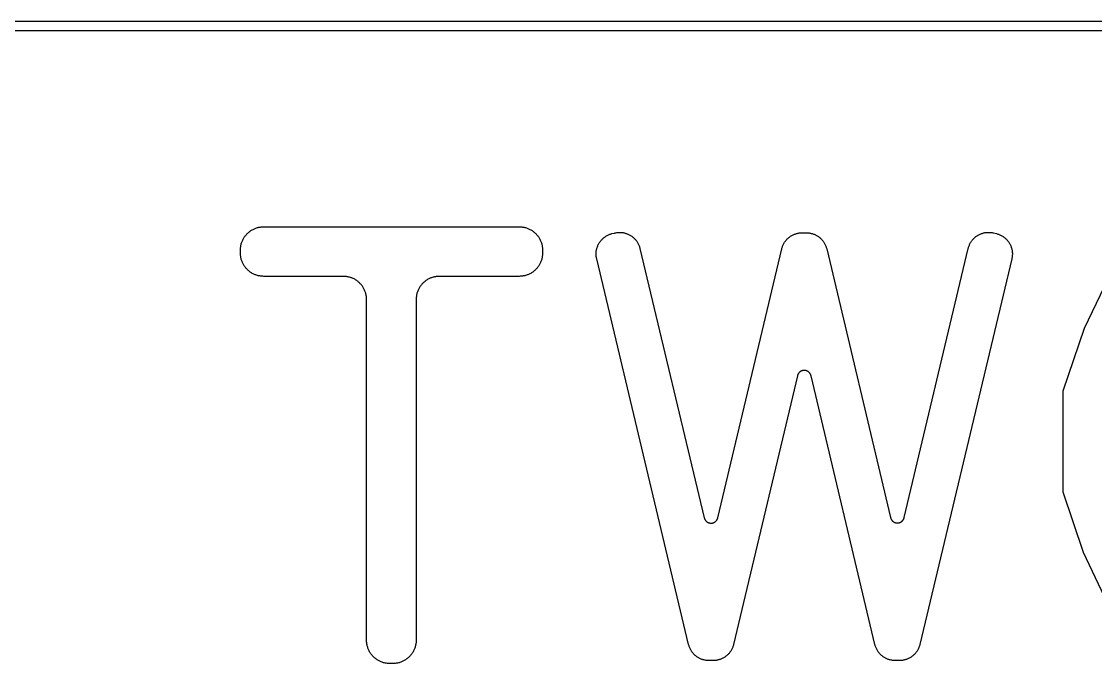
# Model space of a CAD drawing. Header units: millimetres. Extents: x -1283 to 2747, y -259 to 2557.
# Drawn here: x 1649.7 to 1706.4, y 421.8 to 455.7 of the extents above; entities that cross this region are included whole.
import ezdxf

# ---------------------------------------------------------------- set-up
doc = ezdxf.new("R2010")
doc.units = ezdxf.units.MM
doc.header["$MEASUREMENT"] = 0
doc.layers.add('Utwórz2D linie widoczne', color=7, linetype='Continuous', true_color=0x000000)

msp = doc.modelspace()

# ---------------------------------------------------------------- linework, layer by layer
at = {"layer": 'Utwórz2D linie widoczne'}
for p, q in [((1856.551, 455.708), (1483.551, 455.708)), ((1856.06, 455.208), (1483.06, 455.208)), ((1856.741, 455.218), (1483.741, 455.218)), ((1661.781, 444.629), (1661.815, 444.654)), ((1661.815, 444.654), (1661.849, 444.677)), ((1661.849, 444.677), (1661.885, 444.7)), ((1661.885, 444.7), (1661.921, 444.721)), ((1661.921, 444.721), (1661.958, 444.741)), ((1661.958, 444.741), (1661.995, 444.759)), ((1661.995, 444.759), (1662.033, 444.777)), ((1662.033, 444.777), (1662.072, 444.793)), ((1662.072, 444.793), (1662.111, 444.807)), ((1662.111, 444.807), (1662.151, 444.821)), ((1662.151, 444.821), (1662.191, 444.833)), ((1662.191, 444.833), (1662.231, 444.843)), ((1662.231, 444.843), (1662.272, 444.852)), ((1662.272, 444.852), (1662.313, 444.86)), ((1662.313, 444.86), (1662.354, 444.867)), ((1662.354, 444.867), (1662.396, 444.872)), ((1662.396, 444.872), (1662.438, 444.875)), ((1662.438, 444.875), (1662.479, 444.877)), ((1662.479, 444.877), (1662.521, 444.878)), ((1662.521, 444.878), (1676.002, 444.878)), ((1676.002, 444.878), (1676.044, 444.877)), ((1676.044, 444.877), (1676.086, 444.875)), ((1676.086, 444.875), (1676.127, 444.872)), ((1676.127, 444.872), (1676.169, 444.867)), ((1676.169, 444.867), (1676.21, 444.86)), ((1676.21, 444.86), (1676.251, 444.852)), ((1676.251, 444.852), (1676.292, 444.843)), ((1676.292, 444.843), (1676.333, 444.833)), ((1676.333, 444.833), (1676.373, 444.821)), ((1676.373, 444.821), (1676.412, 444.807)), ((1676.412, 444.807), (1676.451, 444.793)), ((1676.451, 444.793), (1676.49, 444.777)), ((1676.49, 444.777), (1676.528, 444.759)), ((1676.528, 444.759), (1676.566, 444.741)), ((1676.566, 444.741), (1676.602, 444.721)), ((1676.602, 444.721), (1676.639, 444.7)), ((1676.639, 444.7), (1676.674, 444.677)), ((1676.674, 444.677), (1676.709, 444.654)), ((1676.709, 444.654), (1676.742, 444.629)), ((1661.367, 444.063), (1661.382, 444.102)), ((1661.382, 444.102), (1661.398, 444.141)), ((1661.398, 444.141), (1661.415, 444.179)), ((1661.415, 444.179), (1661.434, 444.217)), ((1661.434, 444.217), (1661.454, 444.253)), ((1661.454, 444.253), (1661.475, 444.29)), ((1661.475, 444.29), (1661.497, 444.325)), ((1661.497, 444.325), (1661.521, 444.359)), ((1661.521, 444.359), (1661.545, 444.393)), ((1661.545, 444.393), (1661.571, 444.426)), ((1661.571, 444.426), (1661.598, 444.458)), ((1661.598, 444.458), (1661.626, 444.489)), ((1661.626, 444.489), (1661.655, 444.519)), ((1661.655, 444.519), (1661.685, 444.548)), ((1661.685, 444.548), (1661.716, 444.576)), ((1661.716, 444.576), (1661.748, 444.603)), ((1661.748, 444.603), (1661.781, 444.629)), ((1676.742, 444.629), (1676.775, 444.603)), ((1676.775, 444.603), (1676.807, 444.576)), ((1676.807, 444.576), (1676.838, 444.548)), ((1676.838, 444.548), (1676.868, 444.519)), ((1676.868, 444.519), (1676.897, 444.489)), ((1676.897, 444.489), (1676.925, 444.458)), ((1676.925, 444.458), (1676.952, 444.426)), ((1676.952, 444.426), (1676.978, 444.393)), ((1676.978, 444.393), (1677.003, 444.359)), ((1677.003, 444.359), (1677.026, 444.325)), ((1677.026, 444.325), (1677.049, 444.29)), ((1677.049, 444.29), (1677.07, 444.253)), ((1677.07, 444.253), (1677.09, 444.217)), ((1677.09, 444.217), (1677.108, 444.179)), ((1677.108, 444.179), (1677.126, 444.141)), ((1677.126, 444.141), (1677.142, 444.102)), ((1677.142, 444.102), (1677.156, 444.063)), ((1680.243, 444.067), (1680.265, 444.099)), ((1680.265, 444.099), (1680.288, 444.129)), ((1680.288, 444.129), (1680.313, 444.159)), ((1680.313, 444.159), (1680.338, 444.187)), ((1680.338, 444.187), (1680.364, 444.215)), ((1680.364, 444.215), (1680.391, 444.242)), ((1680.391, 444.242), (1680.419, 444.268)), ((1680.419, 444.268), (1680.448, 444.293)), ((1680.448, 444.293), (1680.478, 444.317)), ((1680.478, 444.317), (1680.508, 444.34)), ((1680.508, 444.34), (1680.54, 444.362)), ((1680.54, 444.362), (1680.572, 444.383)), ((1680.572, 444.383), (1680.605, 444.402)), ((1680.605, 444.402), (1680.638, 444.421)), ((1680.638, 444.421), (1680.672, 444.438)), ((1680.672, 444.438), (1680.707, 444.454)), ((1680.707, 444.454), (1680.742, 444.469)), ((1680.742, 444.469), (1680.778, 444.483)), ((1680.778, 444.483), (1680.814, 444.495)), ((1680.814, 444.495), (1680.85, 444.506)), ((1680.85, 444.506), (1680.887, 444.516)), ((1680.887, 444.516), (1681.027, 444.551)), ((1681.027, 444.551), (1681.064, 444.56)), ((1681.064, 444.56), (1681.101, 444.567)), ((1681.101, 444.567), (1681.139, 444.573)), ((1681.139, 444.573), (1681.176, 444.578)), ((1681.176, 444.578), (1681.214, 444.581)), ((1681.214, 444.581), (1681.252, 444.583)), ((1681.252, 444.583), (1681.29, 444.584)), ((1681.29, 444.584), (1681.328, 444.584)), ((1681.328, 444.584), (1681.366, 444.582)), ((1681.366, 444.582), (1681.403, 444.579)), ((1681.403, 444.579), (1681.441, 444.574)), ((1681.441, 444.574), (1681.479, 444.569)), ((1681.479, 444.569), (1681.516, 444.562)), ((1681.516, 444.562), (1681.553, 444.553)), ((1681.553, 444.553), (1681.589, 444.544)), ((1681.589, 444.544), (1681.626, 444.533)), ((1681.626, 444.533), (1681.662, 444.521)), ((1681.662, 444.521), (1681.697, 444.508)), ((1681.697, 444.508), (1681.732, 444.493)), ((1681.732, 444.493), (1681.767, 444.478)), ((1681.767, 444.478), (1681.801, 444.461)), ((1681.801, 444.461), (1681.834, 444.443)), ((1681.834, 444.443), (1681.867, 444.424)), ((1681.867, 444.424), (1681.899, 444.404)), ((1681.899, 444.404), (1681.93, 444.382)), ((1681.93, 444.382), (1681.961, 444.36)), ((1681.961, 444.36), (1681.991, 444.337)), ((1681.991, 444.337), (1682.02, 444.312)), ((1682.02, 444.312), (1682.048, 444.287)), ((1682.048, 444.287), (1682.075, 444.26)), ((1682.075, 444.26), (1682.101, 444.233)), ((1682.101, 444.233), (1682.127, 444.205)), ((1682.127, 444.205), (1682.151, 444.176)), ((1682.151, 444.176), (1682.174, 444.146)), ((1682.174, 444.146), (1682.197, 444.115)), ((1682.197, 444.115), (1682.218, 444.084)), ((1682.218, 444.084), (1682.238, 444.052)), ((1689.993, 444.061), (1690.014, 444.092)), ((1690.014, 444.092), (1690.036, 444.123)), ((1690.036, 444.123), (1690.059, 444.152)), ((1690.059, 444.152), (1690.084, 444.181)), ((1690.084, 444.181), (1690.109, 444.21)), ((1690.109, 444.21), (1690.135, 444.237)), ((1690.135, 444.237), (1690.162, 444.263)), ((1690.162, 444.263), (1690.19, 444.289)), ((1690.19, 444.289), (1690.219, 444.313)), ((1690.219, 444.313), (1690.248, 444.336)), ((1690.248, 444.336), (1690.279, 444.359)), ((1690.279, 444.359), (1690.31, 444.38)), ((1690.31, 444.38), (1690.342, 444.4)), ((1690.342, 444.4), (1690.375, 444.42)), ((1690.375, 444.42), (1690.408, 444.438)), ((1690.408, 444.438), (1690.442, 444.455)), ((1690.442, 444.455), (1690.476, 444.47)), ((1690.476, 444.47), (1690.511, 444.485)), ((1690.511, 444.485), (1690.546, 444.498)), ((1690.546, 444.498), (1690.582, 444.51)), ((1690.582, 444.51), (1690.618, 444.521)), ((1690.618, 444.521), (1690.655, 444.531)), ((1690.655, 444.531), (1690.692, 444.539)), ((1690.692, 444.539), (1690.729, 444.546)), ((1690.729, 444.546), (1690.766, 444.552)), ((1690.766, 444.552), (1690.804, 444.556)), ((1690.804, 444.556), (1690.841, 444.56)), ((1690.841, 444.56), (1690.879, 444.562)), ((1690.879, 444.562), (1690.917, 444.562)), ((1690.917, 444.562), (1691.14, 444.562)), ((1691.14, 444.562), (1691.178, 444.562)), ((1691.178, 444.562), (1691.216, 444.56)), ((1691.216, 444.56), (1691.253, 444.556)), ((1691.253, 444.556), (1691.291, 444.552)), ((1691.291, 444.552), (1691.328, 444.546)), ((1691.328, 444.546), (1691.365, 444.539)), ((1691.365, 444.539), (1691.402, 444.531)), ((1691.402, 444.531), (1691.439, 444.521)), ((1691.439, 444.521), (1691.475, 444.51)), ((1691.475, 444.51), (1691.511, 444.498)), ((1691.511, 444.498), (1691.546, 444.485)), ((1691.546, 444.485), (1691.581, 444.47)), ((1691.581, 444.47), (1691.615, 444.455)), ((1691.615, 444.455), (1691.649, 444.438)), ((1691.649, 444.438), (1691.682, 444.42)), ((1691.682, 444.42), (1691.715, 444.4)), ((1691.715, 444.4), (1691.747, 444.38)), ((1691.747, 444.38), (1691.778, 444.359)), ((1691.778, 444.359), (1691.809, 444.336)), ((1691.809, 444.336), (1691.838, 444.313)), ((1691.838, 444.313), (1691.867, 444.289)), ((1691.867, 444.289), (1691.895, 444.263)), ((1691.895, 444.263), (1691.922, 444.237)), ((1691.922, 444.237), (1691.948, 444.21)), ((1691.948, 444.21), (1691.974, 444.181)), ((1691.974, 444.181), (1691.998, 444.152)), ((1691.998, 444.152), (1692.021, 444.123)), ((1692.021, 444.123), (1692.043, 444.092)), ((1692.043, 444.092), (1692.064, 444.061)), ((1699.805, 444.051), (1699.825, 444.083)), ((1699.825, 444.083), (1699.846, 444.114)), ((1699.846, 444.114), (1699.868, 444.145)), ((1699.868, 444.145), (1699.891, 444.175)), ((1699.891, 444.175), (1699.915, 444.204)), ((1699.915, 444.204), (1699.94, 444.232)), ((1699.94, 444.232), (1699.966, 444.259)), ((1699.966, 444.259), (1699.993, 444.285)), ((1699.993, 444.285), (1700.021, 444.311)), ((1700.021, 444.311), (1700.05, 444.335)), ((1700.05, 444.335), (1700.08, 444.359)), ((1700.08, 444.359), (1700.11, 444.381)), ((1700.11, 444.381), (1700.141, 444.402)), ((1700.141, 444.402), (1700.173, 444.423)), ((1700.173, 444.423), (1700.206, 444.442)), ((1700.206, 444.442), (1700.239, 444.46)), ((1700.239, 444.46), (1700.272, 444.477)), ((1700.272, 444.477), (1700.307, 444.493)), ((1700.307, 444.493), (1700.342, 444.507)), ((1700.342, 444.507), (1700.377, 444.52)), ((1700.377, 444.52), (1700.413, 444.533)), ((1700.413, 444.533), (1700.449, 444.543)), ((1700.449, 444.543), (1700.485, 444.553)), ((1700.485, 444.553), (1700.522, 444.562)), ((1700.522, 444.562), (1700.559, 444.569)), ((1700.559, 444.569), (1700.596, 444.575)), ((1700.596, 444.575), (1700.634, 444.579)), ((1700.634, 444.579), (1700.671, 444.582)), ((1700.671, 444.582), (1700.709, 444.584)), ((1700.709, 444.584), (1700.747, 444.585)), ((1700.747, 444.585), (1700.785, 444.585)), ((1700.785, 444.585), (1700.822, 444.583)), ((1700.822, 444.583), (1700.86, 444.58)), ((1700.86, 444.58), (1700.897, 444.575)), ((1700.897, 444.575), (1700.935, 444.569)), ((1700.935, 444.569), (1700.972, 444.563)), ((1700.972, 444.563), (1701.009, 444.554)), ((1701.009, 444.554), (1701.162, 444.517)), ((1701.162, 444.517), (1701.199, 444.507)), ((1701.199, 444.507), (1701.236, 444.496)), ((1701.236, 444.496), (1701.272, 444.484)), ((1701.272, 444.484), (1701.308, 444.471)), ((1701.308, 444.471), (1701.344, 444.456)), ((1701.344, 444.456), (1701.379, 444.44)), ((1701.379, 444.44), (1701.413, 444.423)), ((1701.413, 444.423), (1701.447, 444.404)), ((1701.447, 444.404), (1701.48, 444.385)), ((1701.48, 444.385), (1701.512, 444.364)), ((1701.512, 444.364), (1701.544, 444.342)), ((1701.544, 444.342), (1701.575, 444.32)), ((1701.575, 444.32), (1701.605, 444.296)), ((1701.605, 444.296), (1701.634, 444.271)), ((1701.634, 444.271), (1701.662, 444.245)), ((1701.662, 444.245), (1701.689, 444.218)), ((1701.689, 444.218), (1701.716, 444.19)), ((1701.716, 444.19), (1701.741, 444.161)), ((1701.741, 444.161), (1701.766, 444.132)), ((1701.766, 444.132), (1701.789, 444.101)), ((1701.789, 444.101), (1701.811, 444.07)), ((1661.296, 443.653), (1661.297, 443.695)), ((1661.296, 443.49), (1661.296, 443.653)), ((1661.297, 443.695), (1661.299, 443.737)), ((1661.299, 443.737), (1661.303, 443.778)), ((1661.303, 443.778), (1661.308, 443.82)), ((1661.308, 443.82), (1661.314, 443.861)), ((1661.314, 443.861), (1661.322, 443.902)), ((1661.322, 443.902), (1661.331, 443.943)), ((1661.331, 443.943), (1661.342, 443.984)), ((1661.342, 443.984), (1661.354, 444.024)), ((1661.354, 444.024), (1661.367, 444.063)), ((1677.156, 444.063), (1677.17, 444.024)), ((1677.17, 444.024), (1677.182, 443.984)), ((1677.182, 443.984), (1677.192, 443.943)), ((1677.192, 443.943), (1677.201, 443.902)), ((1677.201, 443.902), (1677.209, 443.861)), ((1677.209, 443.861), (1677.216, 443.82)), ((1677.216, 443.82), (1677.221, 443.778)), ((1677.221, 443.778), (1677.224, 443.737)), ((1677.224, 443.737), (1677.226, 443.695)), ((1677.226, 443.695), (1677.227, 443.653)), ((1677.227, 443.653), (1677.227, 443.49)), ((1680.053, 443.495), (1680.055, 443.533)), ((1680.055, 443.533), (1680.059, 443.571)), ((1680.059, 443.571), (1680.064, 443.609)), ((1680.064, 443.609), (1680.07, 443.646)), ((1680.07, 443.646), (1680.078, 443.684)), ((1680.078, 443.684), (1680.086, 443.721)), ((1680.086, 443.721), (1680.097, 443.758)), ((1680.097, 443.758), (1680.108, 443.794)), ((1680.108, 443.794), (1680.121, 443.83)), ((1680.121, 443.83), (1680.135, 443.866)), ((1680.135, 443.866), (1680.15, 443.901)), ((1680.15, 443.901), (1680.166, 443.936)), ((1680.166, 443.936), (1680.184, 443.969)), ((1680.184, 443.969), (1680.202, 444.003)), ((1680.202, 444.003), (1680.222, 444.035)), ((1680.222, 444.035), (1680.243, 444.067)), ((1682.238, 444.052), (1682.257, 444.019)), ((1682.257, 444.019), (1682.275, 443.986)), ((1682.275, 443.986), (1682.292, 443.952)), ((1682.292, 443.952), (1682.307, 443.917)), ((1682.307, 443.917), (1682.322, 443.882)), ((1682.322, 443.882), (1682.335, 443.847)), ((1682.335, 443.847), (1682.347, 443.811)), ((1682.347, 443.811), (1682.357, 443.774)), ((1682.357, 443.774), (1682.367, 443.738)), ((1682.367, 443.738), (1685.756, 429.529)), ((1686.471, 429.529), (1689.844, 443.715)), ((1689.844, 443.715), (1689.854, 443.752)), ((1689.854, 443.752), (1689.864, 443.788)), ((1689.864, 443.788), (1689.876, 443.824)), ((1689.876, 443.824), (1689.889, 443.859)), ((1689.889, 443.859), (1689.904, 443.894)), ((1689.904, 443.894), (1689.919, 443.929)), ((1689.919, 443.929), (1689.936, 443.963)), ((1689.936, 443.963), (1689.954, 443.996)), ((1689.954, 443.996), (1689.973, 444.029)), ((1689.973, 444.029), (1689.993, 444.061)), ((1692.064, 444.061), (1692.084, 444.029)), ((1692.084, 444.029), (1692.103, 443.996)), ((1692.103, 443.996), (1692.121, 443.963)), ((1692.121, 443.963), (1692.138, 443.929)), ((1692.138, 443.929), (1692.153, 443.894)), ((1692.153, 443.894), (1692.168, 443.859)), ((1692.168, 443.859), (1692.181, 443.824)), ((1692.181, 443.824), (1692.193, 443.788)), ((1692.193, 443.788), (1692.203, 443.752)), ((1692.203, 443.752), (1692.213, 443.715)), ((1692.213, 443.715), (1695.584, 429.537)), ((1696.299, 429.537), (1699.677, 443.738)), ((1699.677, 443.738), (1699.686, 443.774)), ((1699.686, 443.774), (1699.697, 443.811)), ((1699.697, 443.811), (1699.708, 443.846)), ((1699.708, 443.846), (1699.721, 443.882)), ((1699.721, 443.882), (1699.736, 443.917)), ((1699.736, 443.917), (1699.751, 443.951)), ((1699.751, 443.951), (1699.768, 443.985)), ((1699.768, 443.985), (1699.786, 444.018)), ((1699.786, 444.018), (1699.805, 444.051)), ((1701.811, 444.07), (1701.832, 444.038)), ((1701.832, 444.038), (1701.853, 444.005)), ((1701.853, 444.005), (1701.871, 443.972)), ((1701.871, 443.972), (1701.889, 443.938)), ((1701.889, 443.938), (1701.906, 443.903)), ((1701.906, 443.903), (1701.921, 443.868)), ((1701.921, 443.868), (1701.935, 443.832)), ((1701.935, 443.832), (1701.948, 443.796)), ((1701.948, 443.796), (1701.959, 443.759)), ((1701.959, 443.759), (1701.97, 443.722)), ((1701.97, 443.722), (1701.979, 443.685)), ((1701.979, 443.685), (1701.986, 443.647)), ((1701.986, 443.647), (1701.993, 443.609)), ((1701.993, 443.609), (1701.998, 443.571)), ((1701.998, 443.571), (1702.002, 443.533)), ((1702.002, 443.533), (1702.004, 443.495)), ((1661.297, 443.448), (1661.296, 443.49)), ((1661.299, 443.406), (1661.297, 443.448)), ((1661.303, 443.365), (1661.299, 443.406)), ((1661.308, 443.323), (1661.303, 443.365)), ((1661.314, 443.282), (1661.308, 443.323)), ((1661.322, 443.241), (1661.314, 443.282)), ((1661.331, 443.2), (1661.322, 443.241)), ((1661.342, 443.159), (1661.331, 443.2)), ((1661.354, 443.119), (1661.342, 443.159)), ((1661.367, 443.08), (1661.354, 443.119)), ((1661.382, 443.04), (1661.367, 443.08)), ((1661.398, 443.002), (1661.382, 443.04)), ((1661.415, 442.964), (1661.398, 443.002)), ((1661.434, 442.926), (1661.415, 442.964)), ((1677.108, 442.964), (1677.09, 442.926)), ((1677.126, 443.002), (1677.108, 442.964)), ((1677.142, 443.04), (1677.126, 443.002)), ((1677.156, 443.08), (1677.142, 443.04)), ((1677.17, 443.119), (1677.156, 443.08)), ((1677.182, 443.159), (1677.17, 443.119)), ((1677.192, 443.2), (1677.182, 443.159)), ((1677.201, 443.241), (1677.192, 443.2)), ((1677.209, 443.282), (1677.201, 443.241)), ((1677.216, 443.323), (1677.209, 443.282)), ((1677.221, 443.365), (1677.216, 443.323)), ((1677.224, 443.406), (1677.221, 443.365)), ((1677.226, 443.448), (1677.224, 443.406)), ((1677.227, 443.49), (1677.226, 443.448)), ((1680.052, 443.456), (1680.053, 443.495)), ((1680.052, 443.418), (1680.052, 443.456)), ((1680.054, 443.38), (1680.052, 443.418)), ((1680.057, 443.342), (1680.054, 443.38)), ((1680.061, 443.304), (1680.057, 443.342)), ((1680.067, 443.266), (1680.061, 443.304)), ((1680.074, 443.228), (1680.067, 443.266)), ((1680.082, 443.191), (1680.074, 443.228)), ((1684.932, 422.845), (1680.082, 443.191)), ((1701.975, 443.19), (1697.126, 422.845)), ((1701.983, 443.228), (1701.975, 443.19)), ((1701.99, 443.265), (1701.983, 443.228)), ((1701.996, 443.303), (1701.99, 443.265)), ((1702, 443.341), (1701.996, 443.303)), ((1702.003, 443.38), (1702, 443.341)), ((1702.005, 443.418), (1702.003, 443.38)), ((1702.004, 443.495), (1702.005, 443.456)), ((1702.005, 443.456), (1702.005, 443.418)), ((1661.454, 442.889), (1661.434, 442.926)), ((1661.475, 442.853), (1661.454, 442.889)), ((1661.497, 442.818), (1661.475, 442.853)), ((1661.521, 442.783), (1661.497, 442.818)), ((1661.545, 442.75), (1661.521, 442.783)), ((1661.571, 442.717), (1661.545, 442.75)), ((1661.598, 442.685), (1661.571, 442.717)), ((1661.626, 442.654), (1661.598, 442.685)), ((1661.655, 442.624), (1661.626, 442.654)), ((1661.685, 442.595), (1661.655, 442.624)), ((1661.716, 442.567), (1661.685, 442.595)), ((1661.748, 442.54), (1661.716, 442.567)), ((1661.781, 442.514), (1661.748, 442.54)), ((1661.815, 442.489), (1661.781, 442.514)), ((1661.849, 442.466), (1661.815, 442.489)), ((1661.885, 442.443), (1661.849, 442.466)), ((1661.921, 442.422), (1661.885, 442.443)), ((1661.958, 442.402), (1661.921, 442.422)), ((1661.995, 442.384), (1661.958, 442.402)), ((1662.033, 442.366), (1661.995, 442.384)), ((1676.528, 442.384), (1676.49, 442.366)), ((1676.566, 442.402), (1676.528, 442.384)), ((1676.602, 442.422), (1676.566, 442.402)), ((1676.639, 442.443), (1676.602, 442.422)), ((1676.674, 442.466), (1676.639, 442.443)), ((1676.709, 442.489), (1676.674, 442.466)), ((1676.742, 442.514), (1676.709, 442.489)), ((1676.775, 442.54), (1676.742, 442.514)), ((1676.807, 442.567), (1676.775, 442.54)), ((1676.838, 442.595), (1676.807, 442.567)), ((1676.868, 442.624), (1676.838, 442.595)), ((1676.897, 442.654), (1676.868, 442.624)), ((1676.925, 442.685), (1676.897, 442.654)), ((1676.952, 442.717), (1676.925, 442.685)), ((1676.978, 442.75), (1676.952, 442.717)), ((1677.003, 442.783), (1676.978, 442.75)), ((1677.026, 442.818), (1677.003, 442.783)), ((1677.049, 442.853), (1677.026, 442.818)), ((1677.07, 442.889), (1677.049, 442.853)), ((1677.09, 442.926), (1677.07, 442.889)), ((1662.072, 442.35), (1662.033, 442.366)), ((1662.111, 442.336), (1662.072, 442.35)), ((1662.151, 442.322), (1662.111, 442.336)), ((1662.191, 442.31), (1662.151, 442.322)), ((1662.231, 442.3), (1662.191, 442.31)), ((1662.272, 442.291), (1662.231, 442.3)), ((1662.313, 442.283), (1662.272, 442.291)), ((1662.354, 442.276), (1662.313, 442.283)), ((1662.396, 442.271), (1662.354, 442.276)), ((1662.438, 442.268), (1662.396, 442.271)), ((1662.479, 442.266), (1662.438, 442.268)), ((1662.521, 442.265), (1662.479, 442.266)), ((1666.723, 442.265), (1662.521, 442.265)), ((1666.765, 442.264), (1666.723, 442.265)), ((1666.806, 442.262), (1666.765, 442.264)), ((1666.848, 442.258), (1666.806, 442.262)), ((1666.89, 442.253), (1666.848, 442.258)), ((1666.931, 442.247), (1666.89, 442.253)), ((1666.972, 442.239), (1666.931, 442.247)), ((1667.013, 442.23), (1666.972, 442.239)), ((1667.053, 442.219), (1667.013, 442.23)), ((1667.093, 442.208), (1667.053, 442.219)), ((1667.133, 442.194), (1667.093, 442.208)), ((1667.172, 442.179), (1667.133, 442.194)), ((1667.211, 442.163), (1667.172, 442.179)), ((1667.249, 442.146), (1667.211, 442.163)), ((1667.286, 442.128), (1667.249, 442.146)), ((1667.323, 442.108), (1667.286, 442.128)), ((1667.359, 442.087), (1667.323, 442.108)), ((1667.395, 442.064), (1667.359, 442.087)), ((1667.429, 442.041), (1667.395, 442.064)), ((1667.463, 442.016), (1667.429, 442.041)), ((1667.496, 441.99), (1667.463, 442.016)), ((1667.528, 441.963), (1667.496, 441.99)), ((1667.559, 441.935), (1667.528, 441.963)), ((1667.589, 441.906), (1667.559, 441.935)), ((1667.618, 441.876), (1667.589, 441.906)), ((1667.646, 441.845), (1667.618, 441.876)), ((1667.673, 441.813), (1667.646, 441.845)), ((1667.699, 441.78), (1667.673, 441.813)), ((1670.836, 441.813), (1670.81, 441.78)), ((1670.863, 441.845), (1670.836, 441.813)), ((1670.891, 441.876), (1670.863, 441.845)), ((1670.92, 441.906), (1670.891, 441.876)), ((1670.95, 441.935), (1670.92, 441.906)), ((1670.981, 441.963), (1670.95, 441.935)), ((1671.013, 441.99), (1670.981, 441.963)), ((1671.046, 442.016), (1671.013, 441.99)), ((1671.079, 442.041), (1671.046, 442.016)), ((1671.114, 442.064), (1671.079, 442.041)), ((1671.149, 442.087), (1671.114, 442.064)), ((1671.185, 442.108), (1671.149, 442.087)), ((1671.222, 442.128), (1671.185, 442.108)), ((1671.26, 442.146), (1671.222, 442.128)), ((1671.298, 442.163), (1671.26, 442.146)), ((1671.336, 442.179), (1671.298, 442.163)), ((1671.376, 442.194), (1671.336, 442.179)), ((1671.415, 442.208), (1671.376, 442.194)), ((1671.455, 442.219), (1671.415, 442.208)), ((1671.496, 442.23), (1671.455, 442.219)), ((1671.537, 442.239), (1671.496, 442.23)), ((1671.578, 442.247), (1671.537, 442.239)), ((1671.619, 442.253), (1671.578, 442.247)), ((1671.661, 442.258), (1671.619, 442.253)), ((1671.702, 442.262), (1671.661, 442.258)), ((1671.744, 442.264), (1671.702, 442.262)), ((1671.786, 442.265), (1671.744, 442.264)), ((1676.002, 442.265), (1671.786, 442.265)), ((1676.044, 442.266), (1676.002, 442.265)), ((1676.086, 442.268), (1676.044, 442.266)), ((1676.127, 442.271), (1676.086, 442.268)), ((1676.169, 442.276), (1676.127, 442.271)), ((1676.21, 442.283), (1676.169, 442.276)), ((1676.251, 442.291), (1676.21, 442.283)), ((1676.292, 442.3), (1676.251, 442.291)), ((1676.333, 442.31), (1676.292, 442.3)), ((1676.373, 442.322), (1676.333, 442.31)), ((1676.412, 442.336), (1676.373, 442.322)), ((1676.451, 442.35), (1676.412, 442.336)), ((1676.49, 442.366), (1676.451, 442.35)), ((1667.724, 441.746), (1667.699, 441.78)), ((1667.747, 441.712), (1667.724, 441.746)), ((1667.769, 441.676), (1667.747, 441.712)), ((1667.791, 441.64), (1667.769, 441.676)), ((1667.81, 441.604), (1667.791, 441.64)), ((1667.829, 441.566), (1667.81, 441.604)), ((1667.846, 441.528), (1667.829, 441.566)), ((1667.862, 441.489), (1667.846, 441.528)), ((1667.877, 441.45), (1667.862, 441.489)), ((1667.89, 441.411), (1667.877, 441.45)), ((1667.902, 441.37), (1667.89, 441.411)), ((1667.913, 441.33), (1667.902, 441.37)), ((1667.922, 441.289), (1667.913, 441.33)), ((1667.93, 441.248), (1667.922, 441.289)), ((1667.936, 441.207), (1667.93, 441.248)), ((1670.579, 441.248), (1670.572, 441.207)), ((1670.587, 441.289), (1670.579, 441.248)), ((1670.596, 441.33), (1670.587, 441.289)), ((1670.606, 441.37), (1670.596, 441.33)), ((1670.618, 441.411), (1670.606, 441.37)), ((1670.632, 441.45), (1670.618, 441.411)), ((1670.646, 441.489), (1670.632, 441.45)), ((1670.662, 441.528), (1670.646, 441.489)), ((1670.68, 441.566), (1670.662, 441.528)), ((1670.698, 441.604), (1670.68, 441.566)), ((1670.718, 441.64), (1670.698, 441.604)), ((1670.739, 441.676), (1670.718, 441.64)), ((1670.762, 441.712), (1670.739, 441.676)), ((1670.785, 441.746), (1670.762, 441.712)), ((1670.81, 441.78), (1670.785, 441.746)), ((1705.803, 439.528), (1706.862, 441.735)), ((1667.941, 441.165), (1667.936, 441.207)), ((1667.945, 441.124), (1667.941, 441.165)), ((1667.947, 441.082), (1667.945, 441.124)), ((1667.948, 441.04), (1667.947, 441.082)), ((1667.948, 423.068), (1667.948, 441.04)), ((1670.562, 441.082), (1670.561, 441.04)), ((1670.561, 441.04), (1670.561, 423.068)), ((1670.564, 441.124), (1670.562, 441.082)), ((1670.567, 441.165), (1670.564, 441.124)), ((1670.572, 441.207), (1670.567, 441.165)), ((1704.678, 436.221), (1705.803, 439.528)), ((1690.897, 437.28), (1690.885, 437.276)), ((1690.909, 437.285), (1690.897, 437.28)), ((1690.921, 437.289), (1690.909, 437.285)), ((1690.934, 437.292), (1690.921, 437.289)), ((1690.946, 437.295), (1690.934, 437.292)), ((1690.959, 437.298), (1690.946, 437.295)), ((1690.971, 437.3), (1690.959, 437.298)), ((1690.984, 437.302), (1690.971, 437.3)), ((1690.996, 437.303), (1690.984, 437.302)), ((1691.009, 437.304), (1690.996, 437.303)), ((1691.022, 437.304), (1691.009, 437.304)), ((1691.035, 437.304), (1691.022, 437.304)), ((1691.047, 437.304), (1691.035, 437.304)), ((1691.06, 437.303), (1691.047, 437.304)), ((1691.073, 437.302), (1691.06, 437.303)), ((1691.086, 437.3), (1691.073, 437.302)), ((1691.098, 437.298), (1691.086, 437.3)), ((1691.111, 437.295), (1691.098, 437.298)), ((1691.123, 437.292), (1691.111, 437.295)), ((1691.135, 437.289), (1691.123, 437.292)), ((1691.147, 437.285), (1691.135, 437.289)), ((1691.159, 437.28), (1691.147, 437.285)), ((1691.171, 437.276), (1691.159, 437.28)), ((1690.671, 437.022), (1687.3, 422.845)), ((1690.674, 437.034), (1690.671, 437.022)), ((1690.678, 437.047), (1690.674, 437.034)), ((1690.682, 437.059), (1690.678, 437.047)), ((1690.686, 437.071), (1690.682, 437.059)), ((1690.691, 437.082), (1690.686, 437.071)), ((1690.696, 437.094), (1690.691, 437.082)), ((1690.702, 437.106), (1690.696, 437.094)), ((1690.708, 437.117), (1690.702, 437.106)), ((1690.714, 437.128), (1690.708, 437.117)), ((1690.721, 437.139), (1690.714, 437.128)), ((1690.728, 437.149), (1690.721, 437.139)), ((1690.736, 437.159), (1690.728, 437.149)), ((1690.744, 437.169), (1690.736, 437.159)), ((1690.752, 437.179), (1690.744, 437.169)), ((1690.761, 437.189), (1690.752, 437.179)), ((1690.769, 437.198), (1690.761, 437.189)), ((1690.779, 437.207), (1690.769, 437.198)), ((1690.788, 437.215), (1690.779, 437.207)), ((1690.798, 437.223), (1690.788, 437.215)), ((1690.808, 437.231), (1690.798, 437.223)), ((1690.818, 437.239), (1690.808, 437.231)), ((1690.829, 437.246), (1690.818, 437.239)), ((1690.84, 437.252), (1690.829, 437.246)), ((1690.851, 437.259), (1690.84, 437.252)), ((1690.862, 437.265), (1690.851, 437.259)), ((1690.874, 437.27), (1690.862, 437.265)), ((1690.885, 437.276), (1690.874, 437.27)), ((1691.183, 437.27), (1691.171, 437.276)), ((1691.194, 437.265), (1691.183, 437.27)), ((1691.206, 437.259), (1691.194, 437.265)), ((1691.217, 437.252), (1691.206, 437.259)), ((1691.228, 437.246), (1691.217, 437.252)), ((1691.238, 437.239), (1691.228, 437.246)), ((1691.249, 437.231), (1691.238, 437.239)), ((1691.259, 437.223), (1691.249, 437.231)), ((1691.268, 437.215), (1691.259, 437.223)), ((1691.278, 437.207), (1691.268, 437.215)), ((1691.287, 437.198), (1691.278, 437.207)), ((1691.296, 437.189), (1691.287, 437.198)), ((1691.305, 437.179), (1691.296, 437.189)), ((1691.313, 437.169), (1691.305, 437.179)), ((1691.321, 437.159), (1691.313, 437.169)), ((1691.328, 437.149), (1691.321, 437.159)), ((1691.336, 437.139), (1691.328, 437.149)), ((1691.342, 437.128), (1691.336, 437.139)), ((1691.349, 437.117), (1691.342, 437.128)), ((1691.355, 437.106), (1691.349, 437.117)), ((1691.361, 437.094), (1691.355, 437.106)), ((1691.366, 437.082), (1691.361, 437.094)), ((1691.371, 437.071), (1691.366, 437.082)), ((1691.375, 437.059), (1691.371, 437.071)), ((1691.379, 437.047), (1691.375, 437.059)), ((1691.383, 437.034), (1691.379, 437.047)), ((1691.386, 437.022), (1691.383, 437.034)), ((1694.757, 422.845), (1691.386, 437.022)), ((1704.678, 430.88), (1704.678, 436.221)), ((1705.754, 427.695), (1704.678, 430.88)), ((1685.756, 429.529), (1685.759, 429.517)), ((1685.759, 429.517), (1685.763, 429.505)), ((1685.763, 429.505), (1685.767, 429.492)), ((1685.767, 429.492), (1685.771, 429.48)), ((1685.771, 429.48), (1685.776, 429.469)), ((1685.776, 429.469), (1685.781, 429.457)), ((1685.781, 429.457), (1685.787, 429.446)), ((1685.787, 429.446), (1685.793, 429.434)), ((1685.793, 429.434), (1685.799, 429.423)), ((1685.799, 429.423), (1685.806, 429.413)), ((1685.806, 429.413), (1685.813, 429.402)), ((1685.813, 429.402), (1685.821, 429.392)), ((1685.821, 429.392), (1685.829, 429.382)), ((1685.829, 429.382), (1685.837, 429.372)), ((1685.837, 429.372), (1685.846, 429.363)), ((1685.846, 429.363), (1685.855, 429.353)), ((1685.855, 429.353), (1685.864, 429.345)), ((1686.363, 429.345), (1686.372, 429.354)), ((1686.372, 429.354), (1686.381, 429.363)), ((1686.381, 429.363), (1686.39, 429.372)), ((1686.39, 429.372), (1686.398, 429.382)), ((1686.398, 429.382), (1686.406, 429.392)), ((1686.406, 429.392), (1686.413, 429.402)), ((1686.413, 429.402), (1686.42, 429.413)), ((1686.42, 429.413), (1686.427, 429.424)), ((1686.427, 429.424), (1686.434, 429.435)), ((1686.434, 429.435), (1686.44, 429.446)), ((1686.44, 429.446), (1686.445, 429.457)), ((1686.445, 429.457), (1686.451, 429.469)), ((1686.451, 429.469), (1686.456, 429.481)), ((1686.456, 429.481), (1686.46, 429.493)), ((1686.46, 429.493), (1686.464, 429.505)), ((1686.464, 429.505), (1686.468, 429.517)), ((1686.468, 429.517), (1686.471, 429.529)), ((1695.584, 429.537), (1695.587, 429.525)), ((1695.587, 429.525), (1695.591, 429.513)), ((1695.591, 429.513), (1695.595, 429.5)), ((1695.595, 429.5), (1695.6, 429.488)), ((1695.6, 429.488), (1695.604, 429.477)), ((1695.604, 429.477), (1695.61, 429.465)), ((1695.61, 429.465), (1695.615, 429.454)), ((1695.615, 429.454), (1695.621, 429.442)), ((1695.621, 429.442), (1695.628, 429.431)), ((1695.628, 429.431), (1695.635, 429.42)), ((1695.635, 429.42), (1695.642, 429.41)), ((1695.642, 429.41), (1695.649, 429.4)), ((1695.649, 429.4), (1695.657, 429.39)), ((1695.657, 429.39), (1695.665, 429.38)), ((1695.665, 429.38), (1695.674, 429.37)), ((1695.674, 429.37), (1695.683, 429.361)), ((1695.683, 429.361), (1695.692, 429.352)), ((1695.692, 429.352), (1695.702, 429.344)), ((1696.182, 429.344), (1696.191, 429.352)), ((1696.191, 429.352), (1696.201, 429.361)), ((1696.201, 429.361), (1696.21, 429.37)), ((1696.21, 429.37), (1696.218, 429.38)), ((1696.218, 429.38), (1696.226, 429.39)), ((1696.226, 429.39), (1696.234, 429.4)), ((1696.234, 429.4), (1696.242, 429.41)), ((1696.242, 429.41), (1696.249, 429.42)), ((1696.249, 429.42), (1696.256, 429.431)), ((1696.256, 429.431), (1696.262, 429.442)), ((1696.262, 429.442), (1696.268, 429.454)), ((1696.268, 429.454), (1696.274, 429.465)), ((1696.274, 429.465), (1696.279, 429.477)), ((1696.279, 429.477), (1696.284, 429.488)), ((1696.284, 429.488), (1696.289, 429.5)), ((1696.289, 429.5), (1696.293, 429.513)), ((1696.293, 429.513), (1696.296, 429.525)), ((1696.296, 429.525), (1696.299, 429.537)), ((1685.864, 429.345), (1685.873, 429.336)), ((1685.873, 429.336), (1685.883, 429.328)), ((1685.883, 429.328), (1685.893, 429.32)), ((1685.893, 429.32), (1685.904, 429.313)), ((1685.904, 429.313), (1685.914, 429.306)), ((1685.914, 429.306), (1685.925, 429.299)), ((1685.925, 429.299), (1685.936, 429.292)), ((1685.936, 429.292), (1685.947, 429.286)), ((1685.947, 429.286), (1685.959, 429.281)), ((1685.959, 429.281), (1685.97, 429.276)), ((1685.97, 429.276), (1685.982, 429.271)), ((1685.982, 429.271), (1685.994, 429.267)), ((1685.994, 429.267), (1686.006, 429.263)), ((1686.006, 429.263), (1686.019, 429.259)), ((1686.019, 429.259), (1686.031, 429.256)), ((1686.031, 429.256), (1686.044, 429.254)), ((1686.044, 429.254), (1686.056, 429.251)), ((1686.056, 429.251), (1686.069, 429.25)), ((1686.069, 429.25), (1686.082, 429.248)), ((1686.082, 429.248), (1686.094, 429.247)), ((1686.094, 429.247), (1686.107, 429.247)), ((1686.107, 429.247), (1686.12, 429.247)), ((1686.12, 429.247), (1686.133, 429.247)), ((1686.133, 429.247), (1686.145, 429.248)), ((1686.145, 429.248), (1686.158, 429.25)), ((1686.158, 429.25), (1686.171, 429.251)), ((1686.171, 429.251), (1686.183, 429.254)), ((1686.183, 429.254), (1686.196, 429.256)), ((1686.196, 429.256), (1686.208, 429.259)), ((1686.208, 429.259), (1686.22, 429.263)), ((1686.22, 429.263), (1686.232, 429.267)), ((1686.232, 429.267), (1686.244, 429.271)), ((1686.244, 429.271), (1686.256, 429.276)), ((1686.256, 429.276), (1686.268, 429.281)), ((1686.268, 429.281), (1686.279, 429.287)), ((1686.279, 429.287), (1686.291, 429.293)), ((1686.291, 429.293), (1686.302, 429.299)), ((1686.302, 429.299), (1686.313, 429.306)), ((1686.313, 429.306), (1686.323, 429.313)), ((1686.323, 429.313), (1686.334, 429.32)), ((1686.334, 429.32), (1686.344, 429.328)), ((1686.344, 429.328), (1686.353, 429.336)), ((1686.353, 429.336), (1686.363, 429.345)), ((1695.702, 429.344), (1695.712, 429.336)), ((1695.712, 429.336), (1695.722, 429.328)), ((1695.722, 429.328), (1695.732, 429.32)), ((1695.732, 429.32), (1695.743, 429.313)), ((1695.743, 429.313), (1695.753, 429.307)), ((1695.753, 429.307), (1695.764, 429.3)), ((1695.764, 429.3), (1695.776, 429.294)), ((1695.776, 429.294), (1695.787, 429.289)), ((1695.787, 429.289), (1695.799, 429.284)), ((1695.799, 429.284), (1695.811, 429.279)), ((1695.811, 429.279), (1695.823, 429.274)), ((1695.823, 429.274), (1695.835, 429.271)), ((1695.835, 429.271), (1695.847, 429.267)), ((1695.847, 429.267), (1695.86, 429.264)), ((1695.86, 429.264), (1695.872, 429.261)), ((1695.872, 429.261), (1695.885, 429.259)), ((1695.885, 429.259), (1695.897, 429.257)), ((1695.897, 429.257), (1695.91, 429.256)), ((1695.91, 429.256), (1695.923, 429.255)), ((1695.923, 429.255), (1695.935, 429.255)), ((1695.935, 429.255), (1695.948, 429.255)), ((1695.948, 429.255), (1695.961, 429.255)), ((1695.961, 429.255), (1695.974, 429.256)), ((1695.974, 429.256), (1695.986, 429.257)), ((1695.986, 429.257), (1695.999, 429.259)), ((1695.999, 429.259), (1696.012, 429.261)), ((1696.012, 429.261), (1696.024, 429.264)), ((1696.024, 429.264), (1696.036, 429.267)), ((1696.036, 429.267), (1696.049, 429.271)), ((1696.049, 429.271), (1696.061, 429.274)), ((1696.061, 429.274), (1696.073, 429.279)), ((1696.073, 429.279), (1696.085, 429.284)), ((1696.085, 429.284), (1696.096, 429.289)), ((1696.096, 429.289), (1696.108, 429.294)), ((1696.108, 429.294), (1696.119, 429.3)), ((1696.119, 429.3), (1696.13, 429.307)), ((1696.13, 429.307), (1696.141, 429.313)), ((1696.141, 429.313), (1696.152, 429.32)), ((1696.152, 429.32), (1696.162, 429.328)), ((1696.162, 429.328), (1696.172, 429.336)), ((1696.172, 429.336), (1696.182, 429.344)), ((1706.862, 425.366), (1705.754, 427.695)), ((1667.948, 423.026), (1667.948, 423.068)), ((1667.951, 422.984), (1667.948, 423.026)), ((1667.954, 422.943), (1667.951, 422.984)), ((1667.959, 422.901), (1667.954, 422.943)), ((1667.966, 422.86), (1667.959, 422.901)), ((1667.973, 422.819), (1667.966, 422.86)), ((1667.983, 422.778), (1667.973, 422.819)), ((1667.993, 422.737), (1667.983, 422.778)), ((1668.005, 422.697), (1667.993, 422.737)), ((1668.019, 422.658), (1668.005, 422.697)), ((1668.033, 422.619), (1668.019, 422.658)), ((1668.049, 422.58), (1668.033, 422.619)), ((1668.067, 422.542), (1668.049, 422.58)), ((1670.459, 422.58), (1670.442, 422.542)), ((1670.475, 422.619), (1670.459, 422.58)), ((1670.49, 422.658), (1670.475, 422.619)), ((1670.504, 422.697), (1670.49, 422.658)), ((1670.515, 422.737), (1670.504, 422.697)), ((1670.526, 422.778), (1670.515, 422.737)), ((1670.535, 422.819), (1670.526, 422.778)), ((1670.543, 422.86), (1670.535, 422.819)), ((1670.549, 422.901), (1670.543, 422.86)), ((1670.554, 422.943), (1670.549, 422.901)), ((1670.558, 422.984), (1670.554, 422.943)), ((1670.56, 423.026), (1670.558, 422.984)), ((1670.561, 423.068), (1670.56, 423.026)), ((1684.941, 422.808), (1684.932, 422.845)), ((1684.952, 422.772), (1684.941, 422.808)), ((1684.964, 422.736), (1684.952, 422.772)), ((1684.977, 422.701), (1684.964, 422.736)), ((1684.991, 422.666), (1684.977, 422.701)), ((1685.006, 422.631), (1684.991, 422.666)), ((1685.023, 422.597), (1685.006, 422.631)), ((1685.041, 422.564), (1685.023, 422.597)), ((1685.06, 422.531), (1685.041, 422.564)), ((1687.191, 422.564), (1687.172, 422.532)), ((1687.209, 422.598), (1687.191, 422.564)), ((1687.225, 422.632), (1687.209, 422.598)), ((1687.241, 422.666), (1687.225, 422.632)), ((1687.255, 422.701), (1687.241, 422.666)), ((1687.268, 422.737), (1687.255, 422.701)), ((1687.28, 422.772), (1687.268, 422.737)), ((1687.291, 422.809), (1687.28, 422.772)), ((1687.3, 422.845), (1687.291, 422.809)), ((1694.767, 422.809), (1694.757, 422.845)), ((1694.777, 422.772), (1694.767, 422.809)), ((1694.789, 422.737), (1694.777, 422.772)), ((1694.802, 422.701), (1694.789, 422.737)), ((1694.817, 422.666), (1694.802, 422.701)), ((1694.832, 422.632), (1694.817, 422.666)), ((1694.849, 422.598), (1694.832, 422.632)), ((1694.867, 422.564), (1694.849, 422.598)), ((1694.886, 422.532), (1694.867, 422.564)), ((1697.017, 422.564), (1696.998, 422.531)), ((1697.034, 422.597), (1697.017, 422.564)), ((1697.051, 422.631), (1697.034, 422.597)), ((1697.067, 422.666), (1697.051, 422.631)), ((1697.081, 422.701), (1697.067, 422.666)), ((1697.094, 422.736), (1697.081, 422.701)), ((1697.106, 422.772), (1697.094, 422.736)), ((1697.117, 422.808), (1697.106, 422.772)), ((1697.126, 422.845), (1697.117, 422.808)), ((1668.085, 422.504), (1668.067, 422.542)), ((1668.105, 422.468), (1668.085, 422.504)), ((1668.126, 422.431), (1668.105, 422.468)), ((1668.148, 422.396), (1668.126, 422.431)), ((1668.172, 422.362), (1668.148, 422.396)), ((1668.197, 422.328), (1668.172, 422.362)), ((1668.223, 422.295), (1668.197, 422.328)), ((1668.249, 422.263), (1668.223, 422.295)), ((1668.277, 422.232), (1668.249, 422.263)), ((1668.307, 422.202), (1668.277, 422.232)), ((1668.337, 422.173), (1668.307, 422.202)), ((1668.368, 422.145), (1668.337, 422.173)), ((1668.4, 422.118), (1668.368, 422.145)), ((1668.433, 422.092), (1668.4, 422.118)), ((1668.466, 422.067), (1668.433, 422.092)), ((1668.501, 422.044), (1668.466, 422.067)), ((1668.536, 422.021), (1668.501, 422.044)), ((1668.572, 422), (1668.536, 422.021)), ((1668.609, 421.98), (1668.572, 422)), ((1669.936, 422), (1669.9, 421.98)), ((1669.972, 422.021), (1669.936, 422)), ((1670.008, 422.044), (1669.972, 422.021)), ((1670.042, 422.067), (1670.008, 422.044)), ((1670.076, 422.092), (1670.042, 422.067)), ((1670.109, 422.118), (1670.076, 422.092)), ((1670.141, 422.145), (1670.109, 422.118)), ((1670.172, 422.173), (1670.141, 422.145)), ((1670.202, 422.202), (1670.172, 422.173)), ((1670.231, 422.232), (1670.202, 422.202)), ((1670.259, 422.263), (1670.231, 422.232)), ((1670.286, 422.295), (1670.259, 422.263)), ((1670.312, 422.328), (1670.286, 422.295)), ((1670.337, 422.362), (1670.312, 422.328)), ((1670.36, 422.396), (1670.337, 422.362)), ((1670.383, 422.431), (1670.36, 422.396)), ((1670.404, 422.468), (1670.383, 422.431)), ((1670.424, 422.504), (1670.404, 422.468)), ((1670.442, 422.542), (1670.424, 422.504)), ((1685.08, 422.499), (1685.06, 422.531)), ((1685.101, 422.468), (1685.08, 422.499)), ((1685.123, 422.437), (1685.101, 422.468)), ((1685.147, 422.408), (1685.123, 422.437)), ((1685.171, 422.379), (1685.147, 422.408)), ((1685.196, 422.35), (1685.171, 422.379)), ((1685.222, 422.323), (1685.196, 422.35)), ((1685.249, 422.297), (1685.222, 422.323)), ((1685.277, 422.271), (1685.249, 422.297)), ((1685.306, 422.247), (1685.277, 422.271)), ((1685.336, 422.224), (1685.306, 422.247)), ((1685.366, 422.201), (1685.336, 422.224)), ((1685.397, 422.18), (1685.366, 422.201)), ((1685.429, 422.16), (1685.397, 422.18)), ((1685.462, 422.14), (1685.429, 422.16)), ((1685.495, 422.122), (1685.462, 422.14)), ((1685.529, 422.106), (1685.495, 422.122)), ((1685.563, 422.09), (1685.529, 422.106)), ((1685.598, 422.075), (1685.563, 422.09)), ((1685.634, 422.062), (1685.598, 422.075)), ((1685.669, 422.05), (1685.634, 422.062)), ((1685.706, 422.039), (1685.669, 422.05)), ((1685.742, 422.03), (1685.706, 422.039)), ((1685.779, 422.021), (1685.742, 422.03)), ((1685.816, 422.014), (1685.779, 422.021)), ((1685.853, 422.008), (1685.816, 422.014)), ((1685.891, 422.004), (1685.853, 422.008)), ((1685.929, 422.001), (1685.891, 422.004)), ((1685.966, 421.999), (1685.929, 422.001)), ((1686.004, 421.998), (1685.966, 421.999)), ((1686.228, 421.998), (1686.004, 421.998)), ((1686.265, 421.999), (1686.228, 421.998)), ((1686.303, 422.001), (1686.265, 421.999)), ((1686.341, 422.004), (1686.303, 422.001)), ((1686.378, 422.008), (1686.341, 422.004)), ((1686.416, 422.014), (1686.378, 422.008)), ((1686.453, 422.021), (1686.416, 422.014)), ((1686.49, 422.03), (1686.453, 422.021)), ((1686.526, 422.039), (1686.49, 422.03)), ((1686.562, 422.05), (1686.526, 422.039)), ((1686.598, 422.062), (1686.562, 422.05)), ((1686.634, 422.075), (1686.598, 422.062)), ((1686.668, 422.09), (1686.634, 422.075)), ((1686.703, 422.106), (1686.668, 422.09)), ((1686.737, 422.123), (1686.703, 422.106)), ((1686.77, 422.141), (1686.737, 422.123)), ((1686.803, 422.16), (1686.77, 422.141)), ((1686.834, 422.18), (1686.803, 422.16)), ((1686.866, 422.201), (1686.834, 422.18)), ((1686.896, 422.224), (1686.866, 422.201)), ((1686.926, 422.247), (1686.896, 422.224)), ((1686.955, 422.272), (1686.926, 422.247)), ((1686.983, 422.297), (1686.955, 422.272)), ((1687.01, 422.323), (1686.983, 422.297)), ((1687.036, 422.351), (1687.01, 422.323)), ((1687.061, 422.379), (1687.036, 422.351)), ((1687.085, 422.408), (1687.061, 422.379)), ((1687.109, 422.438), (1687.085, 422.408)), ((1687.131, 422.468), (1687.109, 422.438)), ((1687.152, 422.5), (1687.131, 422.468)), ((1687.172, 422.532), (1687.152, 422.5)), ((1694.906, 422.5), (1694.886, 422.532)), ((1694.927, 422.468), (1694.906, 422.5)), ((1694.949, 422.438), (1694.927, 422.468)), ((1694.972, 422.408), (1694.949, 422.438)), ((1694.997, 422.379), (1694.972, 422.408)), ((1695.022, 422.351), (1694.997, 422.379)), ((1695.048, 422.323), (1695.022, 422.351)), ((1695.075, 422.297), (1695.048, 422.323)), ((1695.103, 422.272), (1695.075, 422.297)), ((1695.132, 422.247), (1695.103, 422.272)), ((1695.162, 422.224), (1695.132, 422.247)), ((1695.192, 422.201), (1695.162, 422.224)), ((1695.223, 422.18), (1695.192, 422.201)), ((1695.255, 422.16), (1695.223, 422.18)), ((1695.288, 422.141), (1695.255, 422.16)), ((1695.321, 422.123), (1695.288, 422.141)), ((1695.355, 422.106), (1695.321, 422.123)), ((1695.389, 422.09), (1695.355, 422.106)), ((1695.424, 422.075), (1695.389, 422.09)), ((1695.459, 422.062), (1695.424, 422.075)), ((1695.495, 422.05), (1695.459, 422.062)), ((1695.531, 422.039), (1695.495, 422.05)), ((1695.568, 422.03), (1695.531, 422.039)), ((1695.605, 422.021), (1695.568, 422.03)), ((1695.642, 422.014), (1695.605, 422.021)), ((1695.679, 422.008), (1695.642, 422.014)), ((1695.717, 422.004), (1695.679, 422.008)), ((1695.754, 422.001), (1695.717, 422.004)), ((1695.792, 421.999), (1695.754, 422.001)), ((1695.83, 421.998), (1695.792, 421.999)), ((1696.054, 421.998), (1695.83, 421.998)), ((1696.091, 421.999), (1696.054, 421.998)), ((1696.129, 422.001), (1696.091, 421.999)), ((1696.167, 422.004), (1696.129, 422.001)), ((1696.204, 422.008), (1696.167, 422.004)), ((1696.242, 422.014), (1696.204, 422.008)), ((1696.279, 422.021), (1696.242, 422.014)), ((1696.316, 422.03), (1696.279, 422.021)), ((1696.352, 422.039), (1696.316, 422.03)), ((1696.388, 422.05), (1696.352, 422.039)), ((1696.424, 422.062), (1696.388, 422.05)), ((1696.459, 422.075), (1696.424, 422.062)), ((1696.494, 422.09), (1696.459, 422.075)), ((1696.529, 422.106), (1696.494, 422.09)), ((1696.563, 422.122), (1696.529, 422.106)), ((1696.596, 422.14), (1696.563, 422.122)), ((1696.628, 422.16), (1696.596, 422.14)), ((1696.66, 422.18), (1696.628, 422.16)), ((1696.691, 422.201), (1696.66, 422.18)), ((1696.722, 422.224), (1696.691, 422.201)), ((1696.751, 422.247), (1696.722, 422.224)), ((1696.78, 422.271), (1696.751, 422.247)), ((1696.808, 422.297), (1696.78, 422.271)), ((1696.835, 422.323), (1696.808, 422.297)), ((1696.862, 422.35), (1696.835, 422.323)), ((1696.887, 422.379), (1696.862, 422.35)), ((1696.911, 422.408), (1696.887, 422.379)), ((1696.934, 422.437), (1696.911, 422.408)), ((1696.957, 422.468), (1696.934, 422.437)), ((1696.978, 422.499), (1696.957, 422.468)), ((1696.998, 422.531), (1696.978, 422.499)), ((1668.647, 421.962), (1668.609, 421.98)), ((1668.685, 421.944), (1668.647, 421.962)), ((1668.723, 421.928), (1668.685, 421.944)), ((1668.763, 421.914), (1668.723, 421.928)), ((1668.802, 421.9), (1668.763, 421.914)), ((1668.842, 421.888), (1668.802, 421.9)), ((1668.883, 421.878), (1668.842, 421.888)), ((1668.924, 421.869), (1668.883, 421.878)), ((1668.965, 421.861), (1668.924, 421.869)), ((1669.006, 421.854), (1668.965, 421.861)), ((1669.047, 421.849), (1669.006, 421.854)), ((1669.089, 421.846), (1669.047, 421.849)), ((1669.131, 421.844), (1669.089, 421.846)), ((1669.173, 421.843), (1669.131, 421.844)), ((1669.336, 421.843), (1669.173, 421.843)), ((1669.378, 421.844), (1669.336, 421.843)), ((1669.42, 421.846), (1669.378, 421.844)), ((1669.461, 421.849), (1669.42, 421.846)), ((1669.503, 421.854), (1669.461, 421.849)), ((1669.544, 421.861), (1669.503, 421.854)), ((1669.585, 421.869), (1669.544, 421.861)), ((1669.626, 421.878), (1669.585, 421.869)), ((1669.666, 421.888), (1669.626, 421.878)), ((1669.707, 421.9), (1669.666, 421.888)), ((1669.746, 421.914), (1669.707, 421.9)), ((1669.785, 421.928), (1669.746, 421.914)), ((1669.824, 421.944), (1669.785, 421.928)), ((1669.862, 421.962), (1669.824, 421.944)), ((1669.9, 421.98), (1669.862, 421.962))]:
    msp.add_line(p, q, dxfattribs=at)

doc.saveas('drawing.dxf')
